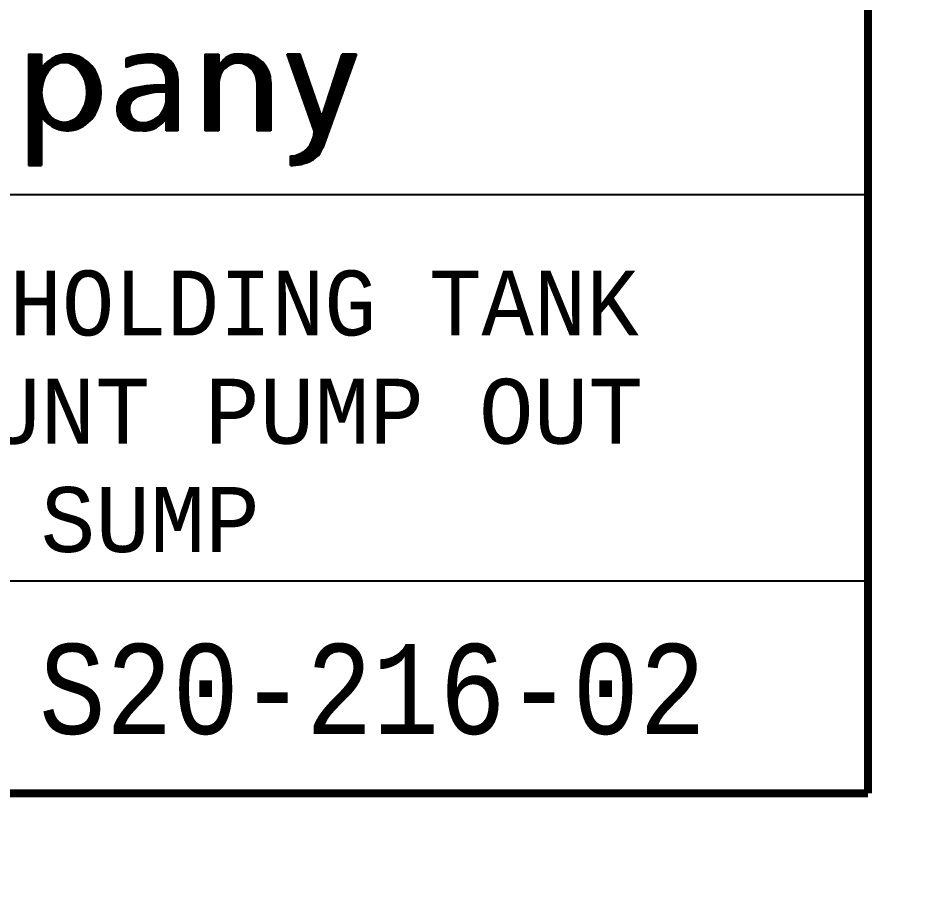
# Model space of a CAD drawing. Extents: x -13 to 326, y -96 to 129.
# Drawn here: x 18.549 to 21.646, y 0.192 to 3.191 of the extents above; entities that cross this region are included whole.
import ezdxf
from ezdxf.enums import TextEntityAlignment as Align

# ---------------------------------------------------------------- set-up
doc = ezdxf.new("R2010")
doc.units = 0
doc.header["$MEASUREMENT"] = 0
doc.layers.add('1', color=7, linetype='Continuous')
doc.layers.add('2', color=7, linetype='Continuous')
doc.styles.get("Standard").update_dxf_attribs({"font": 'monotxt.shx'})

# ---------------------------------------------------------------- blocks, each defined once
blk = doc.blocks.new('*U38', base_point=(19.4946, 2.7986))
at = {"layer": '1', "color": 5, "linetype": 'Continuous'}
blk.add_arc((19.4946, 2.7986), 0.0867, 0, 90, dxfattribs=at)
blk = doc.blocks.new('*U39', base_point=(18.7212, 2.9319))
at = {"layer": '1', "color": 5, "linetype": 'Continuous'}
blk.add_arc((18.7212, 2.9319), 0.1333, 129.3644, 50.6356, dxfattribs=at)
blk = doc.blocks.new('*U40')
at = {"layer": '1', "color": 5, "linetype": 'Continuous'}
blk.add_circle((0, 0), 1, dxfattribs=at)
blk = doc.blocks.new('*X23')
at = {"layer": '1', "color": 5, "linetype": 'Continuous'}
for p, q in [((-0.1203, 0.1088), (-0.0964, 0.1327)), ((-0.1203, 0.1116), (-0.0992, 0.1327)), ((-0.1203, 0.1144), (-0.1021, 0.1327)), ((-0.1203, 0.1172), (-0.1049, 0.1327)), ((-0.1203, 0.1201), (-0.1077, 0.1327)), ((-0.1203, 0.1229), (-0.1106, 0.1327)), ((-0.1203, 0.1257), (-0.1134, 0.1327)), ((-0.1203, 0.1286), (-0.1162, 0.1327)), ((-0.1203, 0.1314), (-0.119, 0.1327)), ((-0.1203, 0.0607), (-0.0486, 0.1324)), ((-0.1203, 0.0635), (-0.0518, 0.132)), ((-0.1203, 0.1059), (-0.0946, 0.1317)), ((-0.1203, 0.0663), (-0.0553, 0.1314)), ((-0.1203, 0.0692), (-0.059, 0.1305)), ((-0.1203, 0.072), (-0.0632, 0.1292)), ((-0.1203, 0.1031), (-0.0946, 0.1288)), ((-0.1203, 0.0748), (-0.068, 0.1272)), ((-0.1203, 0.1003), (-0.0946, 0.126)), ((-0.1203, 0.0776), (-0.0739, 0.1241)), ((-0.0662, 0.112), (-0.0456, 0.1326)), ((-0.0611, 0.1143), (-0.0427, 0.1327)), ((-0.0571, 0.1154), (-0.0399, 0.1326)), ((-0.0537, 0.116), (-0.0373, 0.1324)), ((-0.0507, 0.1162), (-0.0348, 0.1321)), ((-0.0479, 0.1162), (-0.0324, 0.1317)), ((-0.0453, 0.1159), (-0.03, 0.1312)), ((-0.0429, 0.1155), (-0.0278, 0.1306)), ((-0.0406, 0.1149), (-0.0256, 0.13)), ((-0.0385, 0.1142), (-0.0235, 0.1293)), ((-0.0365, 0.1134), (-0.0214, 0.1285)), ((-0.0345, 0.1125), (-0.0194, 0.1277)), ((-0.0327, 0.1116), (-0.0175, 0.1268)), ((-0.0309, 0.1105), (-0.0156, 0.1258)), ((-0.0292, 0.1093), (-0.0137, 0.1248)), ((-0.1203, 0.0974), (-0.0946, 0.1232)), ((-0.1203, 0.0946), (-0.0946, 0.1204)), ((-0.1203, 0.0918), (-0.0946, 0.1175)), ((-0.1203, 0.089), (-0.0946, 0.1147)), ((-0.1203, 0.0861), (-0.0946, 0.1119)), ((-0.1203, 0.0833), (-0.0946, 0.109)), ((-0.1203, 0.0805), (-0.0946, 0.1062)), ((-0.0876, 0.1132), (-0.0862, 0.1146)), ((-0.0276, 0.1081), (-0.012, 0.1238)), ((-0.0261, 0.1069), (-0.0102, 0.1227)), ((-0.0246, 0.1055), (-0.0085, 0.1216)), ((-0.0232, 0.1041), (-0.0069, 0.1204)), ((-0.0218, 0.1027), (-0.0053, 0.1192)), ((-0.0205, 0.1011), (-0.0037, 0.1179)), ((-0.0192, 0.0996), (-0.0022, 0.1166)), ((-0.018, 0.0979), (-0.0008, 0.1152)), ((-0.0169, 0.0963), (0.0007, 0.1138)), ((-0.0158, 0.0945), (0.0021, 0.1124)), ((-0.0147, 0.0928), (0.0034, 0.1109)), ((-0.0137, 0.0909), (0.0047, 0.1094)), ((-0.0128, 0.089), (0.006, 0.1078)), ((-0.0119, 0.0871), (0.0072, 0.1062)), ((-0.1203, 0.0578), (-0.0842, 0.094)), ((-0.0111, 0.0851), (0.0084, 0.1046)), ((-0.0103, 0.0831), (0.0096, 0.1029)), ((-0.0095, 0.081), (0.0107, 0.1012)), ((-0.0089, 0.0788), (0.0118, 0.0995)), ((-0.0082, 0.0766), (0.0128, 0.0977)), ((-0.0077, 0.0743), (0.0138, 0.0958)), ((-0.0072, 0.072), (0.0148, 0.094)), ((-0.0067, 0.0696), (0.0157, 0.0921)), ((-0.0064, 0.0672), (0.0166, 0.0901)), ((-0.1203, 0.055), (-0.0873, 0.088)), ((-0.1203, 0.0522), (-0.0893, 0.0832)), ((-0.1203, 0.0494), (-0.0908, 0.0789)), ((-0.1203, 0.0465), (-0.0918, 0.0751)), ((-0.1203, 0.0437), (-0.0926, 0.0715)), ((-0.0066, 0.0443), (0.0218, 0.0728)), ((-0.0062, 0.0476), (0.0214, 0.0751)), ((-0.0061, 0.0646), (0.0174, 0.0881)), ((-0.0059, 0.062), (0.0182, 0.0861)), ((-0.0059, 0.0507), (0.0208, 0.0774)), ((-0.0057, 0.0593), (0.0189, 0.084)), ((-0.0057, 0.0566), (0.0196, 0.0818)), ((-0.0057, 0.0537), (0.0202, 0.0796)), ((-0.1203, 0.0409), (-0.0932, 0.0681)), ((-0.1203, 0.038), (-0.0936, 0.0648)), ((-0.1203, 0.0352), (-0.0938, 0.0617)), ((-0.1203, 0.0324), (-0.094, 0.0588)), ((-0.1203, 0.0296), (-0.094, 0.0559)), ((-0.1203, 0.0267), (-0.0939, 0.0532)), ((-0.0503, -0.0192), (0.0234, 0.0545)), ((-0.0164, 0.0176), (0.0234, 0.0573)), ((-0.0128, 0.0239), (0.0233, 0.0601)), ((-0.0107, 0.0289), (0.0232, 0.0628)), ((-0.0092, 0.0333), (0.0229, 0.0654)), ((-0.0081, 0.0372), (0.0226, 0.0679)), ((-0.0072, 0.0409), (0.0223, 0.0704)), ((-0.1203, 0.0239), (-0.0938, 0.0505)), ((-0.1203, 0.0211), (-0.0935, 0.0479)), ((-0.1203, 0.0182), (-0.0932, 0.0454)), ((-0.1203, 0.0154), (-0.0928, 0.0429)), ((-0.1203, 0.0126), (-0.0924, 0.0406)), ((-0.1203, 0.0098), (-0.0919, 0.0382)), ((-0.1203, 0.0069), (-0.0913, 0.036)), ((-0.0477, -0.0194), (0.0232, 0.0515)), ((-0.045, -0.0196), (0.023, 0.0485)), ((-0.0422, -0.0196), (0.0226, 0.0453)), ((-0.0393, -0.0195), (0.0221, 0.0419)), ((-0.0362, -0.0192), (0.0215, 0.0384)), ((-0.1203, 0.0041), (-0.0907, 0.0338)), ((-0.1203, 0.0013), (-0.09, 0.0317)), ((-0.1203, -0.0016), (-0.0892, 0.0296)), ((-0.1203, -0.0044), (-0.0884, 0.0275)), ((-0.1203, -0.0072), (-0.0876, 0.0256)), ((-0.1203, -0.01), (-0.0867, 0.0236)), ((-0.1203, -0.0129), (-0.0857, 0.0218)), ((-0.1203, -0.0157), (-0.0847, 0.0199)), ((-0.0942, 0.0076), (-0.0837, 0.0182)), ((-0.0328, -0.0187), (0.0206, 0.0347)), ((-0.0292, -0.0179), (0.0194, 0.0308)), ((-0.0253, -0.0168), (0.018, 0.0264)), ((-0.0209, -0.0152), (0.016, 0.0216)), ((-0.1203, -0.0185), (-0.0946, 0.0072)), ((-0.1203, -0.0214), (-0.0946, 0.0044)), ((-0.1203, -0.0242), (-0.0946, 0.0016)), ((-0.093, 0.006), (-0.0825, 0.0164)), ((-0.0917, 0.0045), (-0.0814, 0.0148)), ((-0.0904, 0.0029), (-0.0802, 0.0132)), ((-0.0891, 0.0014), (-0.0789, 0.0116)), ((-0.0877, 0), (-0.0776, 0.0101)), ((-0.0863, -0.0014), (-0.0762, 0.0087)), ((-0.0848, -0.0028), (-0.0748, 0.0073)), ((-0.0834, -0.0042), (-0.0733, 0.0059)), ((-0.0818, -0.0054), (-0.0717, 0.0047)), ((-0.0802, -0.0067), (-0.0701, 0.0035)), ((-0.0786, -0.0079), (-0.0684, 0.0024)), ((-0.077, -0.0091), (-0.0666, 0.0013)), ((-0.0752, -0.0102), (-0.0647, 0.0003)), ((-0.0528, -0.0188), (-0.032, 0.0019)), ((-0.0156, -0.0128), (0.0132, 0.016)), ((-0.0084, -0.0084), (0.0084, 0.0084)), ((-0.1203, -0.027), (-0.0946, -0.0013)), ((-0.1203, -0.0298), (-0.0946, -0.0041)), ((-0.1203, -0.0327), (-0.0946, -0.0069)), ((-0.1203, -0.0355), (-0.0946, -0.0098)), ((-0.1203, -0.0383), (-0.0946, -0.0126)), ((-0.1203, -0.0412), (-0.0946, -0.0154)), ((-0.0735, -0.0113), (-0.0628, -0.0005)), ((-0.0717, -0.0123), (-0.0607, -0.0013)), ((-0.0698, -0.0132), (-0.0586, -0.002)), ((-0.0679, -0.0142), (-0.0563, -0.0025)), ((-0.0659, -0.015), (-0.0538, -0.0029)), ((-0.0639, -0.0158), (-0.0512, -0.0031)), ((-0.0618, -0.0166), (-0.0484, -0.0031)), ((-0.0597, -0.0172), (-0.0453, -0.0028)), ((-0.0574, -0.0178), (-0.0418, -0.0022)), ((-0.0551, -0.0184), (-0.0376, -0.0008)), ((-0.1203, -0.044), (-0.0946, -0.0182)), ((-0.1203, -0.0468), (-0.0946, -0.0211)), ((-0.1203, -0.0496), (-0.0946, -0.0239)), ((-0.1203, -0.0525), (-0.0946, -0.0267)), ((-0.1203, -0.0553), (-0.0946, -0.0296)), ((-0.1203, -0.0581), (-0.0946, -0.0324)), ((-0.1203, -0.061), (-0.0946, -0.0352)), ((-0.1203, -0.0638), (-0.0946, -0.038)), ((-0.1203, -0.0666), (-0.0946, -0.0409)), ((-0.1203, -0.0694), (-0.0946, -0.0437)), ((-0.1203, -0.0723), (-0.0946, -0.0465)), ((-0.1203, -0.0751), (-0.0946, -0.0494)), ((-0.1203, -0.0779), (-0.0946, -0.0522)), ((-0.1203, -0.0808), (-0.0946, -0.055)), ((-0.1203, -0.0836), (-0.0946, -0.0578)), ((-0.1203, -0.0864), (-0.0946, -0.0607)), ((-0.1194, -0.0883), (-0.0946, -0.0635)), ((-0.1165, -0.0883), (-0.0946, -0.0663)), ((-0.1137, -0.0883), (-0.0946, -0.0692)), ((-0.1109, -0.0883), (-0.0946, -0.072)), ((-0.1081, -0.0883), (-0.0946, -0.0748)), ((-0.1052, -0.0883), (-0.0946, -0.0776)), ((-0.1024, -0.0883), (-0.0946, -0.0805)), ((-0.0996, -0.0883), (-0.0946, -0.0833)), ((-0.0967, -0.0883), (-0.0946, -0.0861))]:
    blk.add_line(p, q, dxfattribs=at)
blk = doc.blocks.new('*X24')
at = {"layer": '1', "color": 5, "linetype": 'Continuous'}
for p, q in [((-0.102, 0.1271), (-0.0795, 0.1496)), ((-0.102, 0.1299), (-0.0831, 0.1488)), ((-0.102, 0.1328), (-0.0868, 0.1479)), ((-0.102, 0.1356), (-0.0907, 0.1469)), ((-0.102, 0.1384), (-0.0948, 0.1456)), ((-0.102, 0.1412), (-0.0992, 0.144)), ((-0.1002, 0.126), (-0.076, 0.1502)), ((-0.0956, 0.1279), (-0.0727, 0.1507)), ((-0.0913, 0.1293), (-0.0695, 0.1512)), ((-0.0873, 0.1305), (-0.0663, 0.1515)), ((-0.0834, 0.1315), (-0.0633, 0.1517)), ((-0.0798, 0.1323), (-0.0603, 0.1519)), ((-0.0763, 0.133), (-0.0574, 0.152)), ((-0.073, 0.1335), (-0.0545, 0.152)), ((-0.0698, 0.1339), (-0.0517, 0.152)), ((-0.0666, 0.1342), (-0.0489, 0.152)), ((-0.0636, 0.1344), (-0.0461, 0.1519)), ((-0.0607, 0.1345), (-0.0434, 0.1518)), ((-0.0578, 0.1345), (-0.0409, 0.1514)), ((-0.055, 0.1345), (-0.0385, 0.151)), ((-0.0524, 0.1343), (-0.0362, 0.1505)), ((-0.0499, 0.1339), (-0.034, 0.1499)), ((-0.0476, 0.1334), (-0.0318, 0.1492)), ((-0.0454, 0.1328), (-0.0298, 0.1484)), ((-0.0434, 0.132), (-0.0278, 0.1476)), ((-0.0414, 0.1311), (-0.0259, 0.1466)), ((-0.0395, 0.1302), (-0.0241, 0.1456)), ((-0.0378, 0.1291), (-0.0223, 0.1446)), ((-0.0361, 0.1279), (-0.0206, 0.1435)), ((-0.0345, 0.1267), (-0.0189, 0.1423)), ((-0.033, 0.1253), (-0.0174, 0.141)), ((-0.0316, 0.1239), (-0.0158, 0.1397)), ((-0.0303, 0.1224), (-0.0144, 0.1384)), ((-0.0291, 0.1208), (-0.013, 0.137)), ((-0.0279, 0.1191), (-0.0116, 0.1355)), ((-0.0269, 0.1174), (-0.0103, 0.1339)), ((-0.0259, 0.1155), (-0.0091, 0.1323)), ((-0.025, 0.1135), (-0.0079, 0.1307)), ((-0.0243, 0.1115), (-0.0068, 0.129)), ((-0.0237, 0.1093), (-0.0058, 0.1272)), ((-0.0232, 0.1069), (-0.0048, 0.1253)), ((-0.0338, 0.0765), (-0.0001, 0.1102)), ((-0.0309, 0.0765), (0.0002, 0.1077)), ((-0.0228, 0.1044), (-0.0039, 0.1234)), ((-0.0227, 0.1018), (-0.003, 0.1214)), ((-0.0227, 0.0989), (-0.0023, 0.1194)), ((-0.0227, 0.0961), (-0.0016, 0.1172)), ((-0.0227, 0.0933), (-0.001, 0.115)), ((-0.0227, 0.0905), (-0.0005, 0.1126)), ((-0.1198, 0.0329), (-0.0642, 0.0885)), ((-0.1193, 0.0307), (-0.061, 0.0889)), ((-0.08, 0.0671), (-0.0578, 0.0893)), ((-0.0756, 0.0686), (-0.0547, 0.0895)), ((-0.0714, 0.07), (-0.0517, 0.0898)), ((-0.0674, 0.0712), (-0.0487, 0.0899)), ((-0.0635, 0.0723), (-0.0457, 0.09)), ((-0.0597, 0.0732), (-0.0428, 0.0901)), ((-0.0561, 0.074), (-0.04, 0.0901)), ((-0.0527, 0.0746), (-0.0372, 0.0901)), ((-0.0493, 0.0751), (-0.0343, 0.0901)), ((-0.046, 0.0756), (-0.0315, 0.0901)), ((-0.0429, 0.0759), (-0.0287, 0.0901)), ((-0.0398, 0.0762), (-0.0259, 0.0901)), ((-0.0368, 0.0764), (-0.023, 0.0901)), ((-0.0281, 0.0766), (0.0003, 0.105)), ((-0.0253, 0.0766), (0.0003, 0.1022)), ((-0.0227, 0.0763), (0.0003, 0.0993)), ((-0.0227, 0.0735), (0.0003, 0.0965)), ((-0.0227, 0.0707), (0.0003, 0.0937)), ((-0.0227, 0.0678), (0.0003, 0.0908)), ((-0.121, 0.0431), (-0.0777, 0.0864)), ((-0.1209, 0.0403), (-0.0743, 0.087)), ((-0.1208, 0.046), (-0.081, 0.0858)), ((-0.1207, 0.0377), (-0.0709, 0.0875)), ((-0.1205, 0.0492), (-0.0844, 0.0853)), ((-0.1203, 0.0352), (-0.0675, 0.0881)), ((-0.1198, 0.0527), (-0.088, 0.0846)), ((-0.1186, 0.0567), (-0.092, 0.0834)), ((-0.1166, 0.0616), (-0.0968, 0.0814)), ((-0.112, 0.069), (-0.1042, 0.0768)), ((-0.0266, 0.0441), (0.0003, 0.0711)), ((-0.0247, 0.0488), (0.0003, 0.0739)), ((-0.0236, 0.0528), (0.0003, 0.0767)), ((-0.0229, 0.0563), (0.0003, 0.0795)), ((-0.0227, 0.065), (0.0003, 0.088)), ((-0.0227, 0.0622), (0.0003, 0.0852)), ((-0.0227, 0.0594), (0.0003, 0.0824)), ((-0.1186, 0.0285), (-0.0939, 0.0532)), ((-0.0654, -0.0003), (0.0003, 0.0654)), ((-0.0623, -0.0001), (0.0003, 0.0626)), ((-0.0591, 0.0003), (0.0003, 0.0597)), ((-0.0555, 0.0011), (0.0003, 0.0569)), ((-0.0515, 0.0022), (0.0003, 0.0541)), ((-0.03, 0.0379), (0.0003, 0.0682)), ((-0.1178, 0.0265), (-0.0953, 0.049)), ((-0.1169, 0.0245), (-0.0959, 0.0455)), ((-0.116, 0.0226), (-0.096, 0.0426)), ((-0.115, 0.0208), (-0.0959, 0.0399)), ((-0.1139, 0.019), (-0.0955, 0.0374)), ((-0.0469, 0.004), (0.0003, 0.0513)), ((-0.0227, 0.0254), (0.0003, 0.0484)), ((-0.0227, 0.0226), (0.0003, 0.0456)), ((-0.0227, 0.0198), (0.0003, 0.0428)), ((-0.0227, 0.0169), (0.0003, 0.0399)), ((-0.0227, 0.0141), (0.0003, 0.0371)), ((-0.1127, 0.0174), (-0.0949, 0.0352)), ((-0.1115, 0.0158), (-0.0942, 0.0331)), ((-0.1102, 0.0142), (-0.0934, 0.0311)), ((-0.1089, 0.0128), (-0.0924, 0.0293)), ((-0.1074, 0.0114), (-0.0913, 0.0275)), ((-0.1059, 0.01), (-0.09, 0.0259)), ((-0.1044, 0.0088), (-0.0887, 0.0244)), ((-0.1028, 0.0075), (-0.0873, 0.023)), ((-0.1011, 0.0064), (-0.0857, 0.0217)), ((-0.0993, 0.0053), (-0.0841, 0.0206)), ((-0.0975, 0.0044), (-0.0823, 0.0195)), ((-0.0956, 0.0034), (-0.0805, 0.0185)), ((-0.0936, 0.0026), (-0.0784, 0.0177)), ((-0.0739, -0.0003), (-0.0549, 0.0186)), ((-0.0711, -0.0003), (-0.0502, 0.0205)), ((-0.0683, -0.0004), (-0.044, 0.0239)), ((-0.041, 0.0071), (-0.0241, 0.024)), ((-0.0227, 0.0113), (0.0003, 0.0343)), ((-0.0227, 0.0084), (0.0003, 0.0315)), ((-0.0227, 0.0056), (0.0003, 0.0286)), ((-0.0227, 0.0028), (0.0003, 0.0258)), ((-0.0227, 0), (0.0003, 0.023)), ((-0.0201, -0.0003), (0.0003, 0.0201)), ((-0.0915, 0.0019), (-0.0763, 0.0171)), ((-0.0893, 0.0012), (-0.074, 0.0166)), ((-0.087, 0.0006), (-0.0714, 0.0162)), ((-0.0847, 0.0002), (-0.0687, 0.0162)), ((-0.0822, -0.0001), (-0.0657, 0.0164)), ((-0.0795, -0.0003), (-0.0624, 0.0168)), ((-0.0767, -0.0003), (-0.0589, 0.0175)), ((-0.0173, -0.0003), (0.0003, 0.0173)), ((-0.0145, -0.0003), (0.0003, 0.0145)), ((-0.0117, -0.0003), (0.0003, 0.0117)), ((-0.0088, -0.0003), (0.0003, 0.0088)), ((-0.006, -0.0003), (0.0003, 0.006)), ((-0.0032, -0.0003), (0.0003, 0.0032)), ((-0.0003, -0.0003), (0.0003, 0.0003))]:
    blk.add_line(p, q, dxfattribs=at)
blk = doc.blocks.new('*X25')
at = {"layer": '1', "color": 5, "linetype": 'Continuous'}
for p, q in [((-0.1308, 0.0842), (-0.0627, 0.1523)), ((-0.1308, 0.087), (-0.0655, 0.1523)), ((-0.1308, 0.1266), (-0.1051, 0.1523)), ((-0.1308, 0.1294), (-0.108, 0.1523)), ((-0.1308, 0.1322), (-0.1108, 0.1523)), ((-0.1308, 0.1351), (-0.1136, 0.1523)), ((-0.1308, 0.1379), (-0.1164, 0.1523)), ((-0.1308, 0.1407), (-0.1193, 0.1523)), ((-0.1308, 0.1436), (-0.1221, 0.1523)), ((-0.1308, 0.1464), (-0.1249, 0.1523)), ((-0.1308, 0.1492), (-0.1278, 0.1523)), ((-0.1308, 0.152), (-0.1306, 0.1523)), ((-0.1308, 0.0898), (-0.0684, 0.1522)), ((-0.1308, 0.0926), (-0.0714, 0.152)), ((-0.1308, 0.1238), (-0.1029, 0.1516)), ((-0.1308, 0.0955), (-0.0748, 0.1515)), ((-0.1308, 0.0983), (-0.0786, 0.1505)), ((-0.1308, 0.1209), (-0.1029, 0.1488)), ((-0.1308, 0.1181), (-0.1029, 0.146)), ((-0.1308, 0.1153), (-0.1029, 0.1432)), ((-0.1014, 0.1306), (-0.0832, 0.1488)), ((-0.0969, 0.1379), (-0.0905, 0.1443)), ((-0.082, 0.1302), (-0.0599, 0.1523)), ((-0.0772, 0.1321), (-0.057, 0.1523)), ((-0.0733, 0.1332), (-0.0542, 0.1522)), ((-0.0699, 0.1338), (-0.0515, 0.1521)), ((-0.0668, 0.134), (-0.049, 0.1518)), ((-0.064, 0.134), (-0.0465, 0.1515)), ((-0.0614, 0.1338), (-0.0441, 0.151)), ((-0.0589, 0.1335), (-0.0418, 0.1505)), ((-0.0565, 0.133), (-0.0396, 0.1499)), ((-0.0543, 0.1324), (-0.0375, 0.1492)), ((-0.0522, 0.1316), (-0.0354, 0.1484)), ((-0.0502, 0.1308), (-0.0334, 0.1476)), ((-0.0483, 0.1299), (-0.0315, 0.1467)), ((-0.0465, 0.1289), (-0.0296, 0.1458)), ((-0.0447, 0.1278), (-0.0278, 0.1448)), ((-0.043, 0.1267), (-0.026, 0.1437)), ((-0.0415, 0.1254), (-0.0243, 0.1426)), ((-0.1308, 0.1124), (-0.1029, 0.1403)), ((-0.1308, 0.1096), (-0.1029, 0.1375)), ((-0.1308, 0.1068), (-0.1029, 0.1347)), ((-0.1308, 0.104), (-0.1029, 0.1318)), ((-0.1308, 0.1011), (-0.1029, 0.129)), ((-0.0399, 0.1241), (-0.0227, 0.1414)), ((-0.0385, 0.1227), (-0.0211, 0.1402)), ((-0.0372, 0.1212), (-0.0195, 0.1389)), ((-0.0359, 0.1197), (-0.018, 0.1376)), ((-0.0347, 0.1181), (-0.0166, 0.1362)), ((-0.0335, 0.1164), (-0.0152, 0.1348)), ((-0.0325, 0.1146), (-0.0138, 0.1333)), ((-0.0315, 0.1127), (-0.0125, 0.1317)), ((-0.0307, 0.1108), (-0.0113, 0.1302)), ((-0.0299, 0.1087), (-0.0101, 0.1285)), ((-0.0292, 0.1066), (-0.0089, 0.1268)), ((-0.0287, 0.1043), (-0.0078, 0.1251)), ((-0.1308, 0.0813), (-0.0991, 0.1131)), ((-0.1308, 0.0785), (-0.101, 0.1083)), ((-0.0282, 0.1019), (-0.0068, 0.1233)), ((-0.0279, 0.0993), (-0.0058, 0.1214)), ((-0.0278, 0.0966), (-0.0049, 0.1195)), ((-0.0278, 0.0938), (-0.0041, 0.1175)), ((-0.0278, 0.091), (-0.0033, 0.1155)), ((-0.0278, 0.0881), (-0.0026, 0.1134)), ((-0.0278, 0.0853), (-0.0019, 0.1112)), ((-0.0278, 0.0825), (-0.0014, 0.1089)), ((-0.0278, 0.0796), (-0.0009, 0.1066)), ((-0.1308, 0.0757), (-0.1021, 0.1044)), ((-0.1308, 0.0728), (-0.1026, 0.101)), ((-0.1308, 0.07), (-0.1029, 0.0979)), ((-0.1308, 0.0672), (-0.1029, 0.0951)), ((-0.1308, 0.0644), (-0.1029, 0.0922)), ((-0.1308, 0.0615), (-0.1029, 0.0894)), ((-0.0278, 0.0768), (-0.0005, 0.1042)), ((-0.0278, 0.074), (-0.0002, 0.1016)), ((-0.0278, 0.0712), (0, 0.099)), ((-0.0278, 0.0683), (0, 0.0962)), ((-0.0278, 0.0655), (0, 0.0934)), ((-0.0278, 0.0627), (0, 0.0906)), ((-0.1308, 0.0587), (-0.1029, 0.0866)), ((-0.1308, 0.0559), (-0.1029, 0.0838)), ((-0.1308, 0.053), (-0.1029, 0.0809)), ((-0.1308, 0.0502), (-0.1029, 0.0781)), ((-0.1308, 0.0474), (-0.1029, 0.0753)), ((-0.1308, 0.0446), (-0.1029, 0.0724)), ((-0.0278, 0.0598), (0, 0.0877)), ((-0.0278, 0.057), (0, 0.0849)), ((-0.0278, 0.0542), (0, 0.0821)), ((-0.0278, 0.0514), (0, 0.0792)), ((-0.0278, 0.0485), (0, 0.0764)), ((-0.0278, 0.0457), (0, 0.0736)), ((-0.1308, 0.0417), (-0.1029, 0.0696)), ((-0.1308, 0.0389), (-0.1029, 0.0668)), ((-0.1308, 0.0361), (-0.1029, 0.064)), ((-0.1308, 0.0332), (-0.1029, 0.0611)), ((-0.1308, 0.0304), (-0.1029, 0.0583)), ((-0.1308, 0.0276), (-0.1029, 0.0555)), ((-0.0278, 0.0429), (0, 0.0708)), ((-0.0278, 0.04), (0, 0.0679)), ((-0.0278, 0.0372), (0, 0.0651)), ((-0.0278, 0.0344), (0, 0.0623)), ((-0.0278, 0.0316), (0, 0.0594)), ((-0.0278, 0.0287), (0, 0.0566)), ((-0.0278, 0.0259), (0, 0.0538)), ((-0.1308, 0.0248), (-0.1029, 0.0526)), ((-0.1308, 0.0219), (-0.1029, 0.0498)), ((-0.1308, 0.0191), (-0.1029, 0.047)), ((-0.1308, 0.0163), (-0.1029, 0.0442)), ((-0.1308, 0.0134), (-0.1029, 0.0413)), ((-0.1308, 0.0106), (-0.1029, 0.0385)), ((-0.1308, 0.0078), (-0.1029, 0.0357)), ((-0.0278, 0.0231), (0, 0.051)), ((-0.0278, 0.0202), (0, 0.0481)), ((-0.0278, 0.0174), (0, 0.0453)), ((-0.0278, 0.0146), (0, 0.0425)), ((-0.0278, 0.0118), (0, 0.0396)), ((-0.0278, 0.0089), (0, 0.0368)), ((-0.1308, 0.005), (-0.1029, 0.0328)), ((-0.1308, 0.0021), (-0.1029, 0.03)), ((-0.1302, 0), (-0.1029, 0.0272)), ((-0.1273, 0), (-0.1029, 0.0244)), ((-0.1245, 0), (-0.1029, 0.0215)), ((-0.1217, 0), (-0.1029, 0.0187)), ((-0.0278, 0.0061), (0, 0.034)), ((-0.0278, 0.0033), (0, 0.0312)), ((-0.0278, 0.0004), (0, 0.0283)), ((-0.0255, 0), (0, 0.0255)), ((-0.0227, 0), (0, 0.0227)), ((-0.0198, 0), (0, 0.0198)), ((-0.1188, 0), (-0.1029, 0.0159)), ((-0.116, 0), (-0.1029, 0.013)), ((-0.1132, 0), (-0.1029, 0.0102)), ((-0.1104, 0), (-0.1029, 0.0074)), ((-0.1075, 0), (-0.1029, 0.0046)), ((-0.1047, 0), (-0.1029, 0.0017)), ((-0.017, 0), (0, 0.017)), ((-0.0142, 0), (0, 0.0142)), ((-0.0114, 0), (0, 0.0114)), ((-0.0085, 0), (0, 0.0085)), ((-0.0057, 0), (0, 0.0057)), ((-0.0029, 0), (0, 0.0029)), ((0, 0), (0, 0))]:
    blk.add_line(p, q, dxfattribs=at)
blk = doc.blocks.new('*X26')
at = {"layer": '1', "color": 5, "linetype": 'Continuous'}
for p, q in [((-0.059, 0.2013), (-0.0583, 0.2019)), ((-0.0582, 0.1992), (-0.0555, 0.2019)), ((-0.0575, 0.1971), (-0.0527, 0.2019)), ((-0.0568, 0.195), (-0.0498, 0.2019)), ((-0.056, 0.1929), (-0.047, 0.2019)), ((-0.0553, 0.1908), (-0.0442, 0.2019)), ((-0.0545, 0.1887), (-0.0413, 0.2019)), ((-0.0538, 0.1866), (-0.0385, 0.2019)), ((-0.0531, 0.1845), (-0.0357, 0.2019)), ((-0.0523, 0.1824), (-0.0333, 0.2015)), ((-0.0516, 0.1803), (-0.0326, 0.1994)), ((-0.0509, 0.1782), (-0.0318, 0.1973)), ((-0.0501, 0.1762), (-0.0311, 0.1952)), ((0.0356, 0.1572), (0.0769, 0.1985)), ((0.0369, 0.1614), (0.0775, 0.2019)), ((0.0383, 0.1656), (0.0746, 0.2019)), ((0.0397, 0.1698), (0.0718, 0.2019)), ((0.0411, 0.174), (0.069, 0.2019)), ((0.0425, 0.1782), (0.0661, 0.2019)), ((0.0438, 0.1824), (0.0633, 0.2019)), ((0.0452, 0.1866), (0.0605, 0.2019)), ((0.0466, 0.1908), (0.0577, 0.2019)), ((0.048, 0.195), (0.0548, 0.2019)), ((0.0493, 0.1993), (0.052, 0.2019)), ((-0.0494, 0.1741), (-0.0304, 0.1931)), ((-0.0486, 0.172), (-0.0297, 0.1909)), ((-0.0479, 0.1699), (-0.0289, 0.1888)), ((-0.0472, 0.1678), (-0.0282, 0.1867)), ((-0.0464, 0.1657), (-0.0275, 0.1846)), ((-0.0457, 0.1636), (-0.0268, 0.1825)), ((-0.045, 0.1615), (-0.026, 0.1804)), ((-0.0442, 0.1594), (-0.0253, 0.1783)), ((0.0301, 0.1404), (0.0706, 0.1809)), ((0.0314, 0.1446), (0.0722, 0.1853)), ((0.0328, 0.1488), (0.0737, 0.1897)), ((0.0342, 0.153), (0.0753, 0.1941)), ((-0.0435, 0.1573), (-0.0246, 0.1762)), ((-0.0428, 0.1552), (-0.0239, 0.1741)), ((-0.042, 0.1531), (-0.0231, 0.172)), ((-0.0413, 0.151), (-0.0224, 0.1699)), ((-0.0405, 0.149), (-0.0217, 0.1678)), ((-0.0398, 0.1469), (-0.021, 0.1657)), ((-0.0391, 0.1448), (-0.0202, 0.1636)), ((-0.0383, 0.1427), (-0.0195, 0.1615)), ((-0.0376, 0.1406), (-0.0188, 0.1594)), ((0.0245, 0.1235), (0.0643, 0.1633)), ((0.0259, 0.1277), (0.0659, 0.1677)), ((0.0273, 0.132), (0.0674, 0.1721)), ((0.0287, 0.1362), (0.069, 0.1765)), ((-0.0369, 0.1385), (-0.0181, 0.1573)), ((-0.0361, 0.1364), (-0.0173, 0.1552)), ((-0.0354, 0.1343), (-0.0166, 0.1531)), ((-0.0347, 0.1322), (-0.0159, 0.151)), ((-0.0339, 0.1301), (-0.0152, 0.1489)), ((-0.0332, 0.128), (-0.0144, 0.1468)), ((-0.0324, 0.1259), (-0.0137, 0.1447)), ((-0.0317, 0.1239), (-0.013, 0.1426)), ((0.019, 0.1067), (0.058, 0.1457)), ((0.0204, 0.1109), (0.0596, 0.1501)), ((0.0218, 0.1151), (0.0611, 0.1545)), ((0.0232, 0.1193), (0.0627, 0.1589)), ((-0.031, 0.1218), (-0.0123, 0.1405)), ((-0.0302, 0.1197), (-0.0115, 0.1384)), ((-0.0295, 0.1176), (-0.0108, 0.1363)), ((-0.0288, 0.1155), (-0.0101, 0.1342)), ((-0.028, 0.1134), (-0.0094, 0.1321)), ((-0.0273, 0.1113), (-0.0086, 0.13)), ((-0.0266, 0.1092), (-0.0079, 0.1279)), ((-0.0258, 0.1071), (-0.0072, 0.1257)), ((0.0135, 0.0899), (0.0517, 0.128)), ((0.0149, 0.0941), (0.0532, 0.1324)), ((0.0163, 0.0983), (0.0548, 0.1368)), ((0.0177, 0.1025), (0.0564, 0.1413)), ((-0.0251, 0.105), (-0.0065, 0.1236)), ((-0.0243, 0.1029), (-0.0057, 0.1215)), ((-0.0236, 0.1008), (-0.005, 0.1194)), ((-0.0229, 0.0988), (-0.0043, 0.1173)), ((-0.0221, 0.0967), (-0.0036, 0.1152)), ((-0.0214, 0.0946), (-0.0028, 0.1131)), ((-0.0207, 0.0925), (-0.0021, 0.111)), ((-0.0199, 0.0904), (-0.0014, 0.1089)), ((-0.0192, 0.0883), (-0.0007, 0.1068)), ((-0.0089, 0.059), (0.0469, 0.1148)), ((-0.0081, 0.0569), (0.0454, 0.1104)), ((0.0108, 0.0815), (0.0485, 0.1192)), ((0.0121, 0.0857), (0.0501, 0.1236)), ((-0.0184, 0.0862), (0.0001, 0.1047)), ((-0.0177, 0.0841), (0.0008, 0.1026)), ((-0.017, 0.082), (0.0015, 0.1005)), ((-0.0162, 0.0799), (0.0022, 0.0984)), ((-0.0155, 0.0778), (0.003, 0.0963)), ((-0.0148, 0.0757), (0.0037, 0.0942)), ((-0.014, 0.0737), (0.0044, 0.0921)), ((-0.0133, 0.0716), (0.0051, 0.09)), ((-0.0074, 0.0548), (0.0438, 0.106)), ((-0.0067, 0.0527), (0.0422, 0.1016)), ((-0.0059, 0.0506), (0.0406, 0.0972)), ((-0.0056, 0.0482), (0.0391, 0.0928)), ((-0.0126, 0.0695), (0.0059, 0.0879)), ((-0.0118, 0.0674), (0.0066, 0.0858)), ((-0.0111, 0.0653), (0.0073, 0.0837)), ((-0.0103, 0.0632), (0.008, 0.0816)), ((-0.0096, 0.0611), (0.0088, 0.0795)), ((-0.0077, 0.0347), (0.0328, 0.0752)), ((-0.0068, 0.0385), (0.0343, 0.0796)), ((-0.0061, 0.042), (0.0359, 0.084)), ((-0.0057, 0.0452), (0.0375, 0.0884)), ((-0.0502, -0.019), (0.0265, 0.0576)), ((-0.0472, -0.0189), (0.0249, 0.0532)), ((-0.0194, 0.0146), (0.028, 0.062)), ((-0.0118, 0.025), (0.0296, 0.0664)), ((-0.0093, 0.0303), (0.0312, 0.0708)), ((-0.0442, -0.0187), (0.0233, 0.0488)), ((-0.041, -0.0184), (0.0217, 0.0444)), ((-0.0378, -0.018), (0.0201, 0.0399)), ((-0.0343, -0.0174), (0.0186, 0.0355)), ((-0.0307, -0.0166), (0.017, 0.0311)), ((-0.0269, -0.0156), (0.0154, 0.0267)), ((-0.0228, -0.0144), (0.0138, 0.0223)), ((-0.0184, -0.0128), (0.0123, 0.0179)), ((-0.0528, -0.0188), (-0.0211, 0.0129)), ((-0.0528, -0.016), (-0.0313, 0.0055)), ((-0.0528, -0.0132), (-0.0365, 0.0031)), ((-0.0528, -0.0103), (-0.0408, 0.0017)), ((-0.0528, -0.0075), (-0.0444, 0.0008)), ((-0.0528, -0.0047), (-0.0478, 0.0003)), ((-0.0528, -0.0018), (-0.0508, 0.0001)), ((-0.0135, -0.0107), (0.0106, 0.0134)), ((-0.0076, -0.0076), (0.0076, 0.0076))]:
    blk.add_line(p, q, dxfattribs=at)

msp = doc.modelspace()

# ---------------------------------------------------------------- linework, layer by layer
at = {"layer": '1', "color": 5, "linetype": 'Continuous'}
for p, q in [((18.5861, 3.0651), (18.5861, 2.6785)), ((18.5861, 3.0651), (18.6312, 3.0651)), ((18.6312, 3.0651), (18.6312, 3.0164)), ((18.9251, 3.0184), (18.9251, 3.0494)), ((19.0197, 3.0651), (19.0056, 3.0651)), ((19.198, 3.0651), (19.198, 2.7986)), ((19.198, 3.0651), (19.2468, 3.0651)), ((19.2468, 3.0651), (19.2468, 3.0204)), ((19.3294, 3.0651), (19.3091, 3.0651)), ((19.5772, 2.7986), (19.4833, 3.0651)), ((19.5284, 3.0651), (19.4833, 3.0651)), ((19.6035, 2.8474), (19.5284, 3.0651)), ((19.6035, 2.8474), (19.6748, 3.0651)), ((19.7236, 3.0651), (19.607, 2.7393)), ((19.7236, 3.0651), (19.6748, 3.0651)), ((19.0639, 2.9569), (19.0639, 2.9763)), ((19.1042, 2.9806), (19.1042, 2.7986)), ((18.9812, 2.9526), (18.9549, 2.9482)), ((19.0639, 2.9569), (19.0328, 2.9569)), ((19.2468, 2.9675), (19.2468, 2.7986)), ((19.3782, 2.9675), (19.3782, 2.7986)), ((19.427, 2.9675), (19.427, 2.7986)), ((18.978, 2.9215), (18.9676, 2.9181)), ((19.0639, 2.9332), (19.0514, 2.9332)), ((19.0639, 2.9003), (19.0639, 2.9332)), ((18.6312, 2.8473), (18.6312, 2.6785)), ((19.0639, 2.7986), (19.0639, 2.8455)), ((18.982, 2.7986), (18.9672, 2.7986)), ((19.1042, 2.7986), (19.0639, 2.7986)), ((19.2468, 2.7986), (19.198, 2.7986)), ((19.427, 2.7986), (19.3782, 2.7986)), ((19.4946, 2.6785), (19.4946, 2.7119)), ((18.5861, 2.6785), (18.6312, 2.6785)), ((14.4702, 2.5784), (21.5, 2.5784)), ((14.4702, 1.2371), (21.5, 1.2371))]:
    msp.add_line(p, q, dxfattribs=at)
at = {"layer": '1', "color": 5, "linetype": 'Continuous', "const_width": 0.0275}
for points in [[(21.5, 16.5), (21.5, 0.5)], [(0.5, 0.5), (21.5, 0.5)]]:
    msp.add_lwpolyline(points, dxfattribs=at)
at = {"layer": '1', "color": 5, "linetype": 'Continuous'}
for centre, radius, start, end in [((19.0071, 2.8438), 0.2214, 90.3921, 111.7538), ((19.0197, 2.9806), 0.0845, 0, 90), ((19.3091, 2.9994), 0.0657, 90, 161.3916), ((19.3294, 2.9675), 0.0976, 0, 90), ((19.002, 2.8435), 0.1911, 88.9233, 113.7479), ((19.0056, 2.9763), 0.0583, 0, 90), ((19.3125, 2.9675), 0.0657, 0, 180), ((18.9672, 2.8739), 0.0753, 99.4246, 270), ((19.0328, 2.6419), 0.315, 90, 99.4246), ((18.982, 2.8739), 0.0464, 108.0793, 270), ((19.0514, 2.6969), 0.2362, 90, 108.0793), ((18.981, 2.9111), 0.0836, 270.6589, 352.5539), ((18.9854, 2.8877), 0.0892, 267.8339, 331.7328), ((19.5329, 2.7659), 0.0788, 296.5886, 340.3106), ((19.4962, 2.839), 0.1606, 269.4132, 296.5886)]:
    msp.add_arc(centre, radius, start, end, dxfattribs=at)
at = {"layer": '2', "color": 5, "linetype": 'Continuous'}
msp.add_arc((59.9607, 13.0638), 46, 142.76711, 270.00003, dxfattribs=at)

# ---------------------------------------------------------------- block references
at = {"layer": '1', "color": 5}
for name, p, yscale, rotation in [('*U39', (18.7212, 2.9319), 0.87376402, 90), ('*U38', (19.4946, 2.7986), 0.95246812, 270)]:
    msp.add_blockref(name, p, dxfattribs=dict(at, yscale=yscale, rotation=rotation))
at = {"layer": '1', "xscale": 1.75, "yscale": 1.75, "zscale": 1.75}
for name, p in [('*X23', (18.7967, 2.8329)), ('*X24', (19.1036, 2.7992)), ('*X25', (19.4269, 2.7987)), ('*X26', (19.5869, 2.7118))]:
    msp.add_blockref(name, p, dxfattribs=at)
at = {"layer": '1', "color": 5, "xscale": 0.1044685, "yscale": 0.077276517, "zscale": 0.1044685, "rotation": 90}
msp.add_blockref('*U40', (18.7095, 2.9319), dxfattribs=at)

# ---------------------------------------------------------------- texts
at = {"layer": '1', "color": 5, "linetype": 'Continuous'}
for s, width, p in [('LARGE COMMERCIAL HOLDING TANK', 0.933182, (18.0643, 2.0887)), ('SLIDE RAIL MOUNT PUMP OUT', 0.97475, (18.3423, 1.7131)), ('BOTTOM SUMP', 0.975, (18.3423, 1.3374))]:
    msp.add_text(s, height=0.22541, dxfattribs=dict(at, width=width)).set_placement(p, align=Align.CENTER)
at = {"layer": '1', "color": 5, "linetype": 'Continuous', "width": 0.855714}
msp.add_text('S20-216-02', height=0.3125, dxfattribs=at).set_placement((19.7794, 0.8624), align=Align.MIDDLE_CENTER)

doc.saveas('drawing.dxf')
